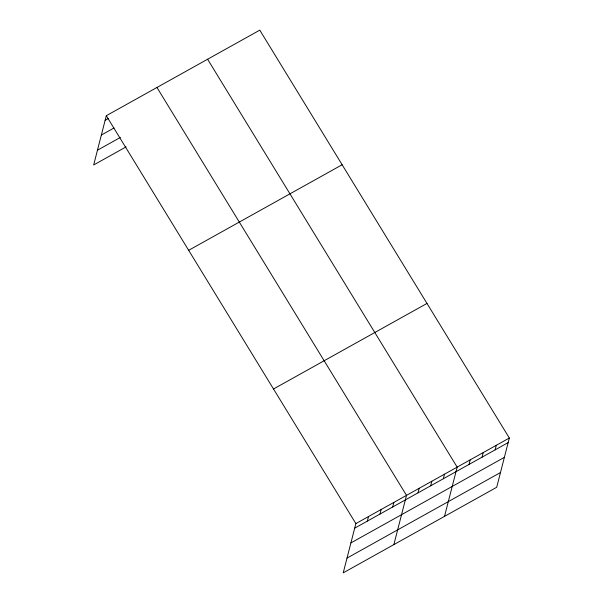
<?xml version="1.0" encoding="UTF-8"?>
<svg xmlns="http://www.w3.org/2000/svg" width="603" height="603" viewBox="0 0 603 603"><rect width="100%" height="100%" fill="white"/><g stroke="black" fill="none" stroke-linecap="round" stroke-linejoin="round"><path stroke-width="0.9" d="M106.309 115.708L355.868 523.592L343.22 572.85L496.691 487.292L509.339 438.027L259.78 30.15L106.309 115.708L93.661 164.973L126.102 146.883M367.355 521.098L368.531 516.53M380.018 514.042L381.194 509.475M392.681 506.98L393.857 502.412M393.865 544.615L406.512 495.357L156.953 87.473M418.007 492.87L419.175 488.294M430.663 485.807L431.838 481.239M443.326 478.752L444.501 474.177M444.517 516.379L457.164 467.121L207.598 59.237M469.036 464.416L470.204 459.848M482.076 457.142L483.252 452.574M495.123 449.876L496.299 445.3M105.133 120.276L108.299 118.512M101.349 135.027L114.012 127.972M97.445 150.222L120.396 137.431M188.664 250.313L342.135 164.747M273.513 388.988L426.984 303.43M355.868 523.592L509.339 438.027M354.7 528.16L508.171 442.602M350.908 542.911L504.379 457.345M347.011 558.099L500.482 472.541"/></g></svg>
